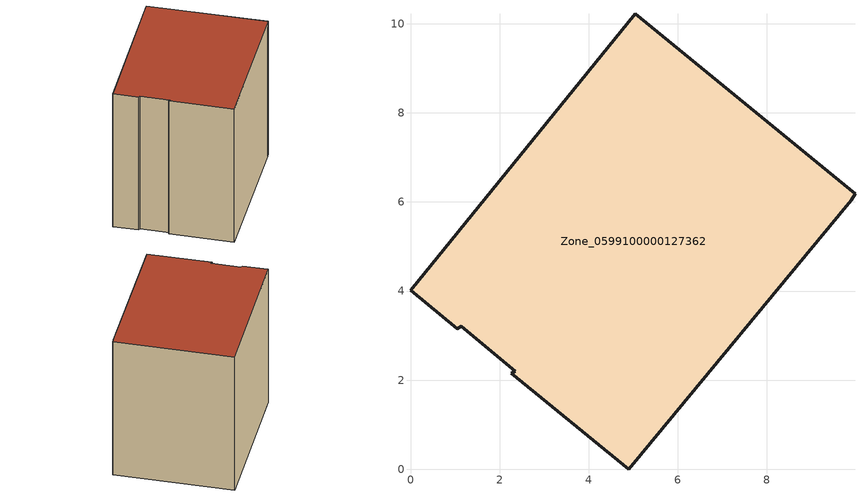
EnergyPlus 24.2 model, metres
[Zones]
Zone_0599100000127362
 floor ground (C_G): 2.35,2.2 1.14,3.21 1.05,3.15 0,4.01 5.04,10.22 9.97,6.18 9.89,6.03 4.9,0 2.27,2.16 z0
 wall outside (C_F): 1.14,3.21 2.35,2.2 2.27,2.16 4.9,0 9.89,6.03 9.97,6.18 5.04,10.22 0,4.01 1.05,3.15 1.14,3.21 z0:8.28
 roof outside (C_R): 4.9,0 9.89,6.03 9.97,6.18 5.04,10.22 0,4.01 1.05,3.15 1.14,3.21 2.35,2.2 2.27,2.16 z8.28
[BUILDING]
Pand.0599100000127362: North Axis=0; Terrain=City; Loads Convergence Tolerance Value=0.04; Temperature Convergence Tolerance Value=0.4; Solar Distribution=FullExterior; Maximum Number of Warmup Days=25; Minimum Number of Warmup Days=1
[Site:Location]
Rotterdam.The.Hague.AP_ZH_NLD Design_Conditions: Latitude=51.96; Longitude=4.45; Time Zone=1; Elevation=-4.5
[SITE:GROUNDTEMPERATURE:BUILDINGSURFACE]
18, 18, 18, 18, 18, 18, 18, 18, 18, 18, 18, 18
[MATERIAL] Thermal Absorptance=0.9; Solar Absorptance=0.7; Visible Absorptance=0.7
Name | Roughness | Thickness | Conductivity | Density | Specific Heat
G.TI.1946-1964 | MediumSmooth | 0.15 | 1 | 540 | 1210
F.TI.1946-1964 | Rough | 0.3 | 0.857143 | 1920 | 840
R.TI.1946-1964 | MediumRough | 0.2 | 0.277778 | 1500 | 1000
[CONSTRUCTION]
C_G: G.TI.1946-1964
C_F: F.TI.1946-1964
C_R: R.TI.1946-1964
[ZONE]
Zone_0599100000127362: Type=1; Multiplier=1; Ceiling Height=Autocalculate; Volume=Autocalculate; Floor Area=autocalculate; Part of Total Floor Area=Yes
[ZONEINFILTRATION:DESIGNFLOWRATE]
Infil_Zone_0599100000127362: Zone or ZoneList or Space or SpaceList=Zone_0599100000127362; Schedule=AlwaysOn; Design Flow Rate Calculation Method=Flow/Area; Flow Rate per Floor Area=0.003; Constant Term Coefficient=1; Temperature Term Coefficient=0; Velocity Term Coefficient=0; Velocity Squared Term Coefficient=0
[HVACTEMPLATE:ZONE:IDEALLOADSAIRSYSTEM]
Zone_0599100000127362: Maximum Heating Supply Air Temperature=50; Minimum Cooling Supply Air Temperature=13; Maximum Heating Supply Air Humidity Ratio=0.0156; Minimum Cooling Supply Air Humidity Ratio=0.0077; Heating Limit=NoLimit; Cooling Limit=NoLimit; Dehumidification Control Type=ConstantSensibleHeatRatio; Cooling Sensible Heat Ratio=0.7; Dehumidification Setpoint=60; Humidification Control Type=None; Humidification Setpoint=30; Outdoor Air Method=None; Outdoor Air Flow Rate per Person=0.00944; Outdoor Air Flow Rate per Zone Floor Area=0; Outdoor Air Flow Rate per Zone=0; Demand Controlled Ventilation Type=None; Outdoor Air Economizer Type=NoEconomizer; Heat Recovery Type=None; Sensible Heat Recovery Effectiveness=0.7; Latent Heat Recovery Effectiveness=0.65
[ZONECONTROL:THERMOSTAT]
ThermostatControl_Zone_0599100000127362: Zone or ZoneList=Zone_0599100000127362; Control Type Schedule=DualSetpointControlType; Control 1=Thermostat_Zone_0599100000127362; Temperature Difference Between Cutout And Setpoint=0
[THERMOSTATSETPOINT:DUALSETPOINT]
Thermostat_Zone_0599100000127362: Heating Setpoint Temperature Schedule=HeatingSetpoint_Zone_0599100000127362; Cooling Setpoint Temperature Schedule=CoolingSetpoint_Zone_0599100000127362
[SCHEDULE:COMPACT]
HeatingSetpoint_Zone_0599100000127362: Through: 12/31, For: AllDays, Until: 24:00, 21
CoolingSetpoint_Zone_0599100000127362: Through: 12/31, For: AllDays, Until: 24:00, 24
DualSetpointControlType: Through: 12/31, For: AllDays, Until: 24:00, 4
AlwaysOn: Through: 12/31, For: AllDays, Until: 24:00, 1
